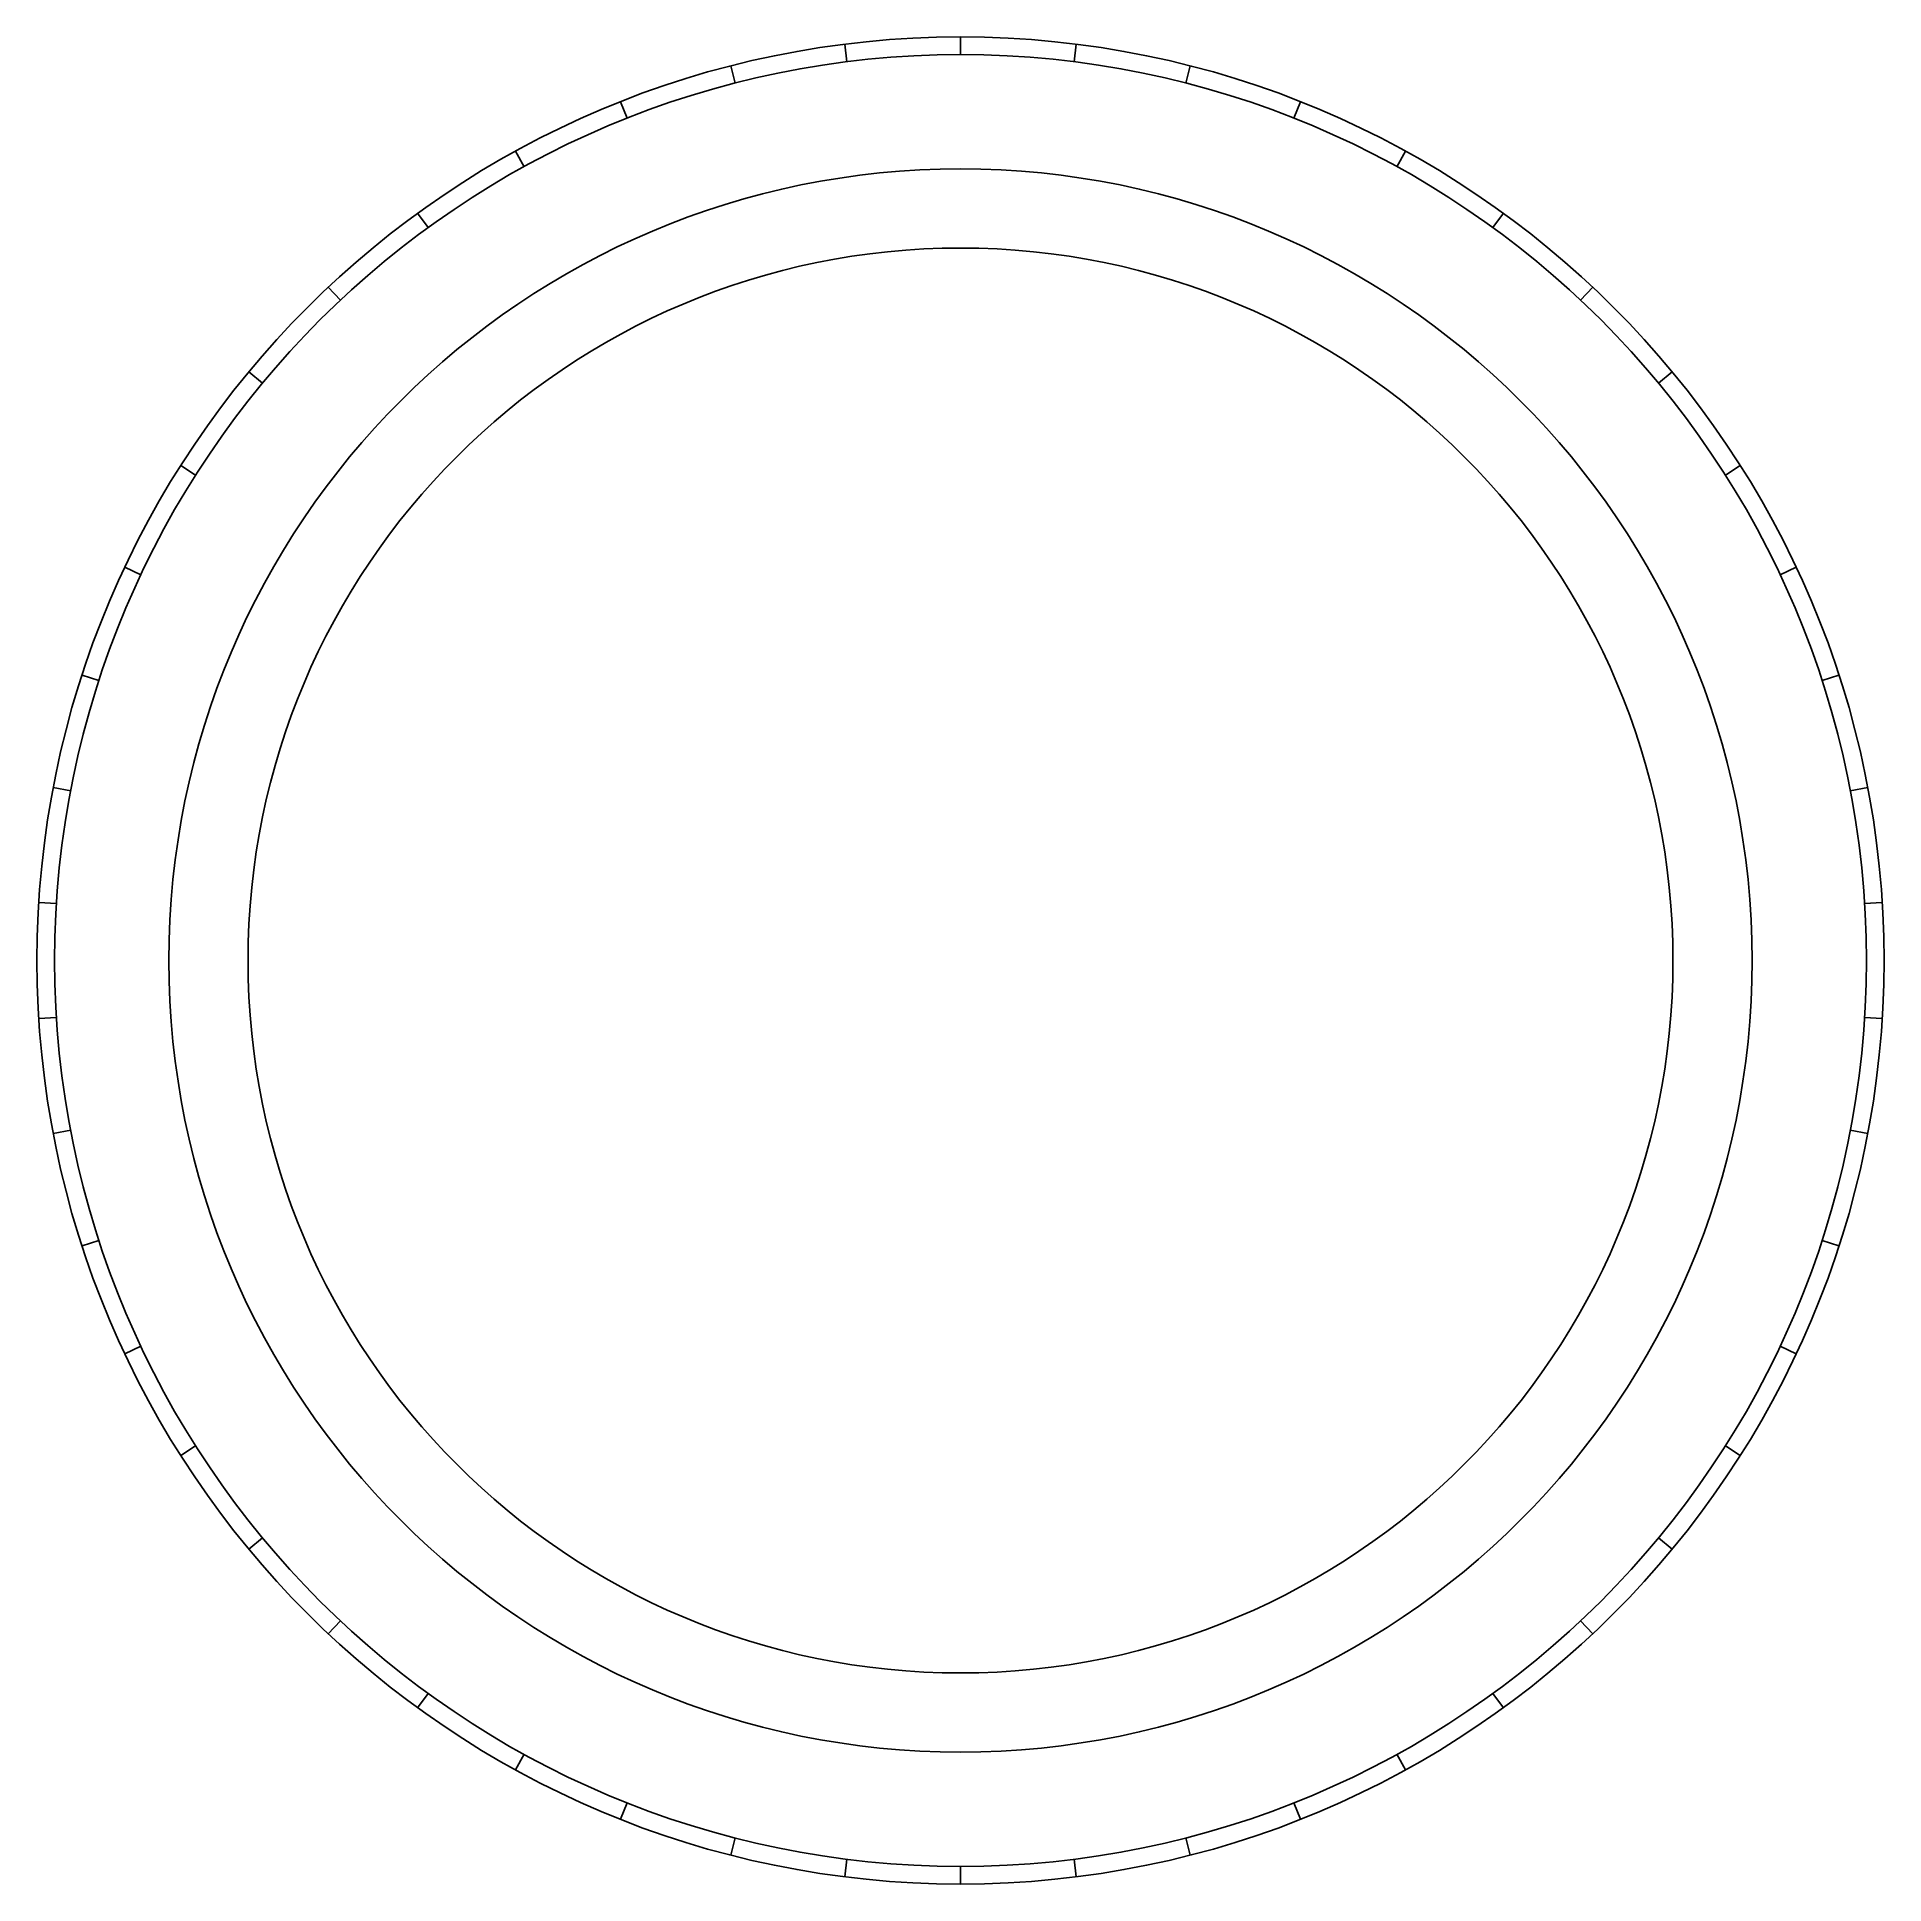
# Model space of a CAD drawing. Extents: x -0.1 to 69.9, y 0 to 70.
import ezdxf

# ---------------------------------------------------------------- set-up
doc = ezdxf.new("R2010")
doc.units = 0

msp = doc.modelspace()

# ---------------------------------------------------------------- linework, layer by layer
at = {"layer": 'layer0'}
for points in [[(34.931, 70, 1), (34.931, 69.329, 0)], [(34.931, 69.329, 0), (34.931, 70, 1)], [(30.544, 69.724, 1), (30.628, 69.058, 0)], [(30.628, 69.058, 0), (30.544, 69.724, 1)], [(39.233, 69.058, 0), (39.318, 69.724, 1)], [(39.318, 69.724, 1), (39.233, 69.058, 0)], [(26.394, 68.25, 0), (26.227, 68.9, 1)], [(26.227, 68.9, 1), (26.394, 68.25, 0)], [(43.635, 68.9, 1), (43.468, 68.25, 0)], [(43.468, 68.25, 0), (43.635, 68.9, 1)], [(22.294, 66.918, 0), (22.047, 67.542, 1)], [(22.047, 67.542, 1), (22.294, 66.918, 0)], [(47.815, 67.542, 1), (47.568, 66.918, 0)], [(47.568, 66.918, 0), (47.815, 67.542, 1)], [(18.07, 65.671, 1), (18.393, 65.083, 0)], [(18.393, 65.083, 0), (18.07, 65.671, 1)], [(51.469, 65.083, 0), (51.792, 65.671, 1)], [(51.792, 65.671, 1), (51.469, 65.083, 0)], [(14.753, 62.773, 0), (14.358, 63.316, 1)], [(14.358, 63.316, 1), (14.753, 62.773, 0)], [(55.503, 63.316, 1), (55.109, 62.773, 0)], [(55.109, 62.773, 0), (55.503, 63.316, 1)], [(11.431, 60.025, 0), (10.972, 60.514, 1)], [(10.972, 60.514, 1), (11.431, 60.025, 0)], [(58.89, 60.514, 1), (58.431, 60.025, 0)], [(58.431, 60.025, 0), (58.89, 60.514, 1)], [(8.48, 56.882, 0), (7.963, 57.31, 1)], [(7.963, 57.31, 1), (8.48, 56.882, 0)], [(61.382, 56.882, 0), (61.899, 57.31, 1)], [(61.899, 57.31, 1), (61.382, 56.882, 0)], [(5.379, 53.754, 1), (5.946, 53.394, 0)], [(5.946, 53.394, 0), (5.379, 53.754, 1)], [(64.482, 53.754, 1), (63.916, 53.394, 0)], [(63.916, 53.394, 0), (64.482, 53.754, 1)], [(3.869, 49.617, 0), (3.262, 49.902, 1)], [(3.262, 49.902, 1), (3.869, 49.617, 0)], [(66.6, 49.902, 1), (65.993, 49.617, 0)], [(65.993, 49.617, 0), (66.6, 49.902, 1)], [(2.282, 45.608, 0), (1.644, 45.816, 1)], [(1.644, 45.816, 1), (2.282, 45.608, 0)], [(68.218, 45.816, 1), (67.58, 45.608, 0)], [(67.58, 45.608, 0), (68.218, 45.816, 1)], [(1.21, 41.433, 0), (0.551, 41.558, 1)], [(0.551, 41.558, 1), (1.21, 41.433, 0)], [(69.311, 41.558, 1), (68.652, 41.433, 0)], [(68.652, 41.433, 0), (69.311, 41.558, 1)], [(0, 37.198, 1), (0.67, 37.156, 0)], [(0.67, 37.156, 0), (0, 37.198, 1)], [(69.192, 37.156, 0), (69.862, 37.198, 1)], [(69.862, 37.198, 1), (69.192, 37.156, 0)], [(0.67, 32.844, 0), (0, 32.802, 1)], [(0, 32.802, 1), (0.67, 32.844, 0)], [(69.862, 32.802, 1), (69.192, 32.844, 0)], [(69.192, 32.844, 0), (69.862, 32.802, 1)], [(0.551, 28.442, 1), (1.21, 28.567, 0)], [(1.21, 28.567, 0), (0.551, 28.442, 1)], [(68.652, 28.567, 0), (69.311, 28.442, 1)], [(69.311, 28.442, 1), (68.652, 28.567, 0)], [(2.282, 24.392, 0), (1.644, 24.184, 1)], [(1.644, 24.184, 1), (2.282, 24.392, 0)], [(68.218, 24.184, 1), (67.58, 24.392, 0)], [(67.58, 24.392, 0), (68.218, 24.184, 1)], [(3.869, 20.383, 0), (3.262, 20.098, 1)], [(3.262, 20.098, 1), (3.869, 20.383, 0)], [(66.6, 20.098, 1), (65.993, 20.383, 0)], [(65.993, 20.383, 0), (66.6, 20.098, 1)], [(5.946, 16.606, 0), (5.379, 16.246, 1)], [(5.379, 16.246, 1), (5.946, 16.606, 0)], [(64.482, 16.246, 1), (63.916, 16.606, 0)], [(63.916, 16.606, 0), (64.482, 16.246, 1)], [(7.963, 12.69, 1), (8.48, 13.118, 0)], [(8.48, 13.118, 0), (7.963, 12.69, 1)], [(61.382, 13.118, 0), (61.899, 12.69, 1)], [(61.899, 12.69, 1), (61.382, 13.118, 0)], [(11.431, 9.975, 0), (10.972, 9.486, 1)], [(10.972, 9.486, 1), (11.431, 9.975, 0)], [(58.89, 9.486, 1), (58.431, 9.975, 0)], [(58.431, 9.975, 0), (58.89, 9.486, 1)], [(14.753, 7.227, 0), (14.358, 6.684, 1)], [(14.358, 6.684, 1), (14.753, 7.227, 0)], [(55.503, 6.684, 1), (55.109, 7.227, 0)], [(55.109, 7.227, 0), (55.503, 6.684, 1)], [(18.07, 4.329, 1), (18.393, 4.917, 0)], [(18.393, 4.917, 0), (18.07, 4.329, 1)], [(51.469, 4.917, 0), (51.792, 4.329, 1)], [(51.792, 4.329, 1), (51.469, 4.917, 0)], [(22.047, 2.458, 1), (22.294, 3.082, 0)], [(22.294, 3.082, 0), (22.047, 2.458, 1)], [(47.568, 3.082, 0), (47.815, 2.458, 1)], [(47.815, 2.458, 1), (47.568, 3.082, 0)], [(26.227, 1.1, 1), (26.394, 1.75, 0)], [(26.394, 1.75, 0), (26.227, 1.1, 1)], [(43.468, 1.75, 0), (43.635, 1.1, 1)], [(43.635, 1.1, 1), (43.468, 1.75, 0)], [(30.544, 0.276, 1), (30.628, 0.942, 0)], [(30.628, 0.942, 0), (30.544, 0.276, 1)], [(39.233, 0.942, 0), (39.318, 0.276, 1)], [(39.318, 0.276, 1), (39.233, 0.942, 0)], [(34.931, 0.671, 0), (34.931, 0, 1)], [(34.931, 0, 1), (34.931, 0.671, 0)]]:
    msp.add_polyline3d(points, dxfattribs=at)
for centre, radius in [((34.931, 35, 1), 35), ((34.931, 35, 1), 35), ((34.931, 35, 1), 35), ((34.931, 35, 1), 35), ((34.931, 35, 1), 35), ((34.931, 35, 1), 35), ((34.931, 35, 1), 35), ((34.931, 35, 1), 35), ((34.931, 35, 1), 35), ((34.931, 35, 1), 35), ((34.931, 35, 1), 35), ((34.931, 35, 1), 35), ((34.931, 35, 1), 35), ((34.931, 35, 1), 35), ((34.931, 35, 1), 35), ((34.931, 35, 1), 35), ((34.931, 35, 1), 35), ((34.931, 35, 1), 35), ((34.931, 35, 1), 35), ((34.931, 35, 1), 35), ((34.931, 35, 1), 35), ((34.931, 35, 1), 35), ((34.931, 35, 1), 35), ((34.931, 35, 1), 35), ((34.931, 35, 1), 35), ((34.931, 35, 1), 35), ((34.931, 35, 1), 35), ((34.931, 35, 1), 35), ((34.931, 35, 1), 35), ((34.931, 35, 1), 35), ((34.931, 35, 1), 35), ((34.931, 35, 1), 35), ((34.931, 35, 1), 35), ((34.931, 35, 1), 35), ((34.931, 35, 1), 35), ((34.931, 35, 1), 35), ((34.931, 35, 1), 35), ((34.931, 35, 1), 35), ((34.931, 35, 1), 35), ((34.931, 35, 1), 35), ((34.931, 35, 6), 35), ((34.931, 35), 34.329), ((34.931, 35), 34.329), ((34.931, 35), 34.329), ((34.931, 35), 34.329), ((34.931, 35), 34.329), ((34.931, 35), 34.329), ((34.931, 35), 34.329), ((34.931, 35), 34.329), ((34.931, 35), 34.329), ((34.931, 35), 34.329), ((34.931, 35), 34.329), ((34.931, 35), 34.329), ((34.931, 35), 34.329), ((34.931, 35), 34.329), ((34.931, 35), 34.329), ((34.931, 35), 34.329), ((34.931, 35), 34.329), ((34.931, 35), 34.329), ((34.931, 35), 34.329), ((34.931, 35), 34.329), ((34.931, 35), 34.329), ((34.931, 35), 34.329), ((34.931, 35), 34.329), ((34.931, 35), 34.329), ((34.931, 35), 34.329), ((34.931, 35), 34.329), ((34.931, 35), 34.329), ((34.931, 35), 34.329), ((34.931, 35), 34.329), ((34.931, 35), 34.329), ((34.931, 35), 34.329), ((34.931, 35), 34.329), ((34.931, 35), 34.329), ((34.931, 35), 34.329), ((34.931, 35), 34.329), ((34.931, 35), 34.329), ((34.931, 35), 34.329), ((34.931, 35), 34.329), ((34.931, 35), 34.329), ((34.931, 35), 34.329), ((34.931, 35), 34.329), ((34.931, 35, 6), 30), ((34.931, 35, 3.1), 30), ((34.931, 35), 30), ((34.931, 35, 6), 30), ((34.931, 35, 6), 27), ((34.931, 35, 3.1), 27)]:
    msp.add_circle(centre, radius, dxfattribs=at)

doc.saveas('drawing.dxf')
